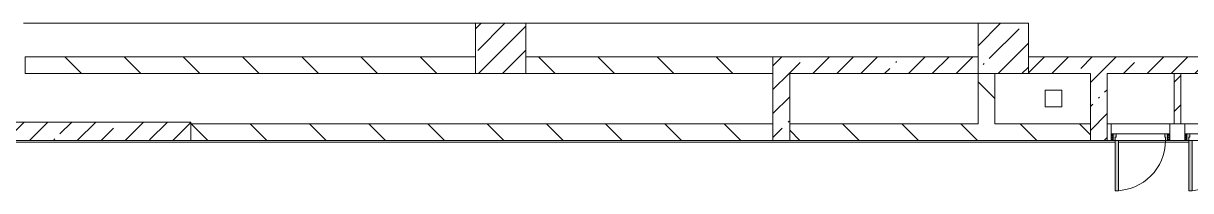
# Model space of a CAD drawing. Header units: millimetres. Extents: x 81303 to 275082, y -8553 to 29000.
# Drawn here: x 190832 to 204770, y 10300 to 12300 of the extents above; entities that cross this region are included whole.
import ezdxf

# ---------------------------------------------------------------- set-up
doc = ezdxf.new("R2010")
doc.units = ezdxf.units.MM
for name, color, linetype, lineweight, true_color in [('A-DOOR-2', 7, 'Continuous', 5, 0xe2e2e2), ('A-DOOR-3', 7, 'Continuous', 5, 0xaaaaaa), ('A-DOOR-FRAM-1', 7, 'Continuous', 5, 0xe2e2e2), ('A-DOOR-FRAM-3', 7, 'Continuous', 5, 0xaaaaaa), ('A-FLOR-2', 7, 'Continuous', 5, 0xaaaaaa)]:
    doc.layers.add(name, color=color, linetype=linetype, lineweight=lineweight, true_color=true_color)
for name, color, linetype, lineweight in [('A-WALL', 7, 'Continuous', 9), ('I-WALL-3', 7, 'Continuous', 5), ('S-COLS-3', 7, 'Continuous', 5)]:
    doc.layers.add(name, color=color, linetype=linetype, lineweight=lineweight)
pattern_1 = [(135, (148072.5, 0), (-353.5534, -353.5534), [])]
pattern_2 = [(45, (148072.5, 0), (-285.1231, 285.1231), []), (45, (148357.62, 0), (-285.1231, 285.1231), [504.031, -100.806, 16.764, -84.042])]
pattern_3 = [(135, (1951.41, 164.685), (-14.14214, -14.14214), []), (225, (1951.41, 164.685), (14.14214, -14.14214), [])]
pattern_4 = [(45, (-171.384, 164.685), (-14.1421, 14.1421), []), (135, (-171.384, 164.685), (-14.1421, -14.1421), [])]

# ---------------------------------------------------------------- blocks, each defined once
blk = doc.blocks.new('BSC_Колонна _Прямоугольная - 600х600-23205375-3_10_3_птичка')
at = {"layer": 'S-COLS-3'}
h = blk.add_hatch(dxfattribs=at)
h.set_pattern_fill('FP_62', color=256, style=0, pattern_type=2)
h.set_pattern_definition([(45, (-54460, -12000), (-285.123, 285.123), []), (45, (-54174.88, -12000), (-285.123, 285.123), [504.031, -100.806, 16.764, -84.042])])
h.paths.add_polyline_path([(-300, -300), (300, -300), (300, 300), (-300, 300)])
for p, q in [((300, 300), (-300, 300)), ((-300, 300), (-300, -300)), ((300, -300), (300, 300)), ((-300, -300), (300, -300))]:
    blk.add_line(p, q, dxfattribs=at)
blk = doc.blocks.new('110_Дверь_СКБ_1Ст - д-18 700x2100h_Технический шкаф ЭОМ и СС-V112-3_10_3_птичка')
at = {"layer": 'A-DOOR-2'}
h = blk.add_hatch(color=256, dxfattribs=at)
h.paths.add_polyline_path([(-312.5, 100), (-312.5, 20), (-277.5, 20), (-277.5, 60), (-287.5, 60), (-292.5, 100)])
h.paths.add_polyline_path([(312.5, 100), (312.5, 60), (302.5, 60), (302.5, 20), (337.5, 20), (337.5, 100)])
at = {"layer": 'A-DOOR-3'}
h = blk.add_hatch(dxfattribs=at)
h.set_pattern_fill('FP_100', color=256, style=0, pattern_type=2)
h.set_pattern_definition(pattern_3)
h.paths.add_polyline_path([(362.5, 100), (337.5, 100), (337.5, 20), (362.5, 20)])
at = {"layer": 'A-DOOR-FRAM-1'}
blk.add_hatch(color=256, dxfattribs=at).paths.add_polyline_path([(272.5, 700), (272.5, 100), (312.5, 100), (312.5, 700)])
at = {"layer": 'A-DOOR-FRAM-3'}
h = blk.add_hatch(dxfattribs=at)
h.set_pattern_fill('FP_101', color=256, style=0, pattern_type=2)
h.set_pattern_definition(pattern_4)
h.paths.add_polyline_path([(-312.5, 100), (-337.5, 100), (-337.5, 20), (-312.5, 20)])
at = {"layer": 'A-DOOR-3'}
for p, q in [((312.5, 700), (272.5, 700)), ((272.5, 700), (272.5, 100)), ((312.5, 100), (312.5, 700)), ((272.5, 100), (312.5, 100))]:
    blk.add_line(p, q, dxfattribs=at)
blk.add_arc((312.5, 100), 600, 90, 180, dxfattribs=at)
at = {"layer": 'A-DOOR-FRAM-3'}
for p, q in [((-312.5, 100), (-337.5, 100)), ((-337.5, 100), (-337.5, 20)), ((-337.5, 20), (-312.5, 20)), ((-287.5, 100), (-312.5, 100)), ((-312.5, 100), (-312.5, 20)), ((-312.5, 20), (-312.5, 100)), ((-312.5, 20), (-277.5, 20)), ((-287.5, 60), (-287.5, 100)), ((-287.5, 100), (272.5, 100)), ((-277.5, 60), (-287.5, 60)), ((-277.5, 20), (-277.5, 60)), ((302.5, 20), (-277.5, 20)), ((312.5, 60), (302.5, 60)), ((302.5, 60), (302.5, 20)), ((302.5, 20), (337.5, 20)), ((312.5, 100), (312.5, 60)), ((337.5, 100), (312.5, 100)), ((337.5, 20), (337.5, 100)), ((362.5, 100), (337.5, 100)), ((337.5, 100), (337.5, 20)), ((337.5, 20), (362.5, 20)), ((362.5, 20), (362.5, 100))]:
    blk.add_line(p, q, dxfattribs=at)
blk = doc.blocks.new('110_Дверь_СКБ_1Ст - д-18 700x2100h_Технический шкаф ЭОМ и СС-V113-3_10_3_птичка')
at = {"layer": 'A-DOOR-2'}
h = blk.add_hatch(color=256, dxfattribs=at)
h.paths.add_polyline_path([(312.5, 100), (312.5, 60), (302.5, 60), (302.5, 20), (337.5, 20), (337.5, 100)])
h.paths.add_polyline_path([(-287.5, 100), (-312.5, 100), (-312.5, 20), (-277.5, 20), (-277.5, 60), (-287.5, 60)])
at = {"layer": 'A-DOOR-3'}
h = blk.add_hatch(dxfattribs=at)
h.set_pattern_fill('FP_100', color=256, style=0, pattern_type=2)
h.set_pattern_definition(pattern_3)
h.paths.add_polyline_path([(362.5, 100), (337.5, 100), (337.5, 20), (362.5, 20)])
at = {"layer": 'A-DOOR-FRAM-1'}
blk.add_hatch(color=256, dxfattribs=at).paths.add_polyline_path([(272.5, 700), (272.5, 100), (312.5, 100), (312.5, 700)])
at = {"layer": 'A-DOOR-FRAM-3'}
h = blk.add_hatch(dxfattribs=at)
h.set_pattern_fill('FP_101', color=256, style=0, pattern_type=2)
h.set_pattern_definition(pattern_4)
h.paths.add_polyline_path([(-312.5, 100), (-337.5, 100), (-337.5, 20), (-312.5, 20)])
at = {"layer": 'A-DOOR-3'}
for p, q in [((312.5, 700), (272.5, 700)), ((272.5, 700), (272.5, 100)), ((312.5, 100), (312.5, 700)), ((272.5, 100), (312.5, 100))]:
    blk.add_line(p, q, dxfattribs=at)
blk.add_arc((312.5, 100), 600, 90, 180, dxfattribs=at)
at = {"layer": 'A-DOOR-FRAM-3'}
for p, q in [((-312.5, 100), (-337.5, 100)), ((-337.5, 100), (-337.5, 20)), ((-337.5, 20), (-312.5, 20)), ((-287.5, 100), (-312.5, 100)), ((-312.5, 100), (-312.5, 20)), ((-312.5, 20), (-312.5, 100)), ((-312.5, 20), (-277.5, 20)), ((-287.5, 60), (-287.5, 100)), ((-287.5, 100), (272.5, 100)), ((-277.5, 60), (-287.5, 60)), ((-277.5, 20), (-277.5, 60)), ((302.5, 20), (-277.5, 20)), ((312.5, 60), (302.5, 60)), ((302.5, 60), (302.5, 20)), ((302.5, 20), (337.5, 20)), ((312.5, 100), (312.5, 60)), ((337.5, 100), (312.5, 100)), ((337.5, 20), (337.5, 100)), ((362.5, 100), (337.5, 100)), ((337.5, 100), (337.5, 20)), ((337.5, 20), (362.5, 20)), ((362.5, 20), (362.5, 100))]:
    blk.add_line(p, q, dxfattribs=at)

msp = doc.modelspace()

# ---------------------------------------------------------------- hatches: boundary and pattern name
at = {"layer": 'I-WALL-3'}
h = msp.add_hatch(dxfattribs=at)
h.set_pattern_fill('FP_57', color=256, style=0, pattern_type=2)
h.set_pattern_definition(pattern_1)
h.paths.add_polyline_path([(199782.5, 11700), (199782.5, 11900), (196832.5, 11900), (196832.5, 11700)])
h.paths.add_polyline_path([(193754.9, 11700), (196232.5, 11700), (196232.5, 11900), (190852.5, 11900), (190852.5, 11700)])
h = msp.add_hatch(dxfattribs=at)
h.set_pattern_fill('FP_54', color=256, style=0, pattern_type=2)
h.set_pattern_definition(pattern_2)
h.paths.add_polyline_path([(202232.5, 11700), (202232.5, 11900), (199782.5, 11900), (199782.5, 11700), (201212.6, 11700)])
h = msp.add_hatch(dxfattribs=at)
h.set_pattern_fill('FP_54', color=256, style=0, pattern_type=2)
h.set_pattern_definition(pattern_2)
h.paths.add_polyline_path([(210032.5, 11700), (214232.5, 11700), (214232.5, 11900), (208832.5, 11900), (208832.5, 11700), (209432.5, 11700)])
h.paths.add_polyline_path([(207412.5, 11700), (208232.5, 11700), (208232.5, 11900), (202832.5, 11900), (202832.5, 11700), (207212.5, 11700)])
h = msp.add_hatch(dxfattribs=at)
h.set_pattern_fill('FP_54', color=256, style=0, pattern_type=2)
h.set_pattern_definition(pattern_2)
h.paths.add_polyline_path([(199782.5, 10900), (199982.5, 10900), (199982.5, 11700), (199782.5, 11700), (199782.5, 11100)])
h = msp.add_hatch(dxfattribs=at)
h.set_pattern_fill('FP_57', color=256, style=0, pattern_type=2)
h.set_pattern_definition(pattern_1)
h.paths.add_polyline_path([(202232.5, 11100), (202432.5, 11100), (202432.5, 11700), (202232.5, 11700), (202232.5, 11221)])
h = msp.add_hatch(dxfattribs=at)
h.set_pattern_fill('FP_54', color=256, style=0, pattern_type=2)
h.set_pattern_definition(pattern_2)
h.paths.add_polyline_path([(203572.5, 10900), (203772.5, 10900), (203772.5, 11700), (203572.5, 11700), (203572.5, 11100)])
h = msp.add_hatch(dxfattribs=at)
h.set_pattern_fill('FP_59', color=256, style=0, pattern_type=2)
h.set_pattern_definition([(45, (148072.5, 0), (-176.7767, 176.7767), [])])
h.paths.add_polyline_path([(204651.7, 11100), (204651.7, 11700), (204571.7, 11700), (204571.7, 11100)])
h = msp.add_hatch(dxfattribs=at)
h.set_pattern_fill('FP_54', color=256, style=0, pattern_type=2)
h.set_pattern_definition(pattern_2)
h.paths.add_polyline_path([(192832.5, 10900), (192832.5, 11120), (190452.5, 11120), (190452.5, 10900)])
h = msp.add_hatch(dxfattribs=at)
h.set_pattern_fill('FP_57', color=256, style=0, pattern_type=2)
h.set_pattern_definition(pattern_1)
h.paths.add_polyline_path([(209232.5, 10900), (209232.5, 11100), (207412.5, 11100), (207412.5, 10900), (208670.2, 10900)])
h.paths.add_polyline_path([(205407.5, 10900), (205580.3, 10900), (205580.3, 11100), (205400.3, 11100), (205400.3, 10900)])
h.paths.add_polyline_path([(206280.3, 10900), (206460.3, 10900), (206460.3, 11100), (206280.3, 11100), (206280.3, 10980)])
h.paths.add_polyline_path([(207212.5, 10900), (207212.5, 11100), (207160.3, 11100), (207160.3, 10900)])
h.paths.add_polyline_path([(204700.3, 10900), (204700.3, 11100), (204520.3, 11100), (204520.3, 10900)])
h.paths.add_polyline_path([(203077, 10900), (203572.5, 10900), (203572.5, 11100), (199982.5, 11100), (199982.5, 10900), (201212.6, 10900)])
h.paths.add_polyline_path([(203772.5, 10900), (203820.3, 10900), (203820.3, 11100), (203772.5, 11100), (203772.5, 10980)])
h.paths.add_polyline_path([(197483.8, 10900), (199782.5, 10900), (199782.5, 11100), (192832.5, 11100), (192832.5, 10900), (193754.9, 10900)])
at = {"layer": 'S-COLS-3'}
h = msp.add_hatch(dxfattribs=at)
h.set_pattern_fill('FP_54', color=256, style=0, pattern_type=2)
h.set_pattern_definition(pattern_2)
h.paths.add_polyline_path([(196832.5, 11700), (196832.5, 12300), (196232.5, 12300), (196232.5, 11700)])

# ---------------------------------------------------------------- linework, layer by layer
at = {"layer": 'A-FLOR-2'}
for p, q in [((196232.5, 12300), (190832.5, 12300)), ((202232.5, 12300), (196832.5, 12300)), ((203032.5, 11500), (203232.5, 11500)), ((203032.5, 11300), (203032.5, 11500)), ((203232.5, 11500), (203232.5, 11300)), ((203232.5, 11300), (203032.5, 11300)), ((203870.3, 10880), (190472.5, 10880)), ((204750.3, 10880), (203910.3, 10880))]:
    msp.add_line(p, q, dxfattribs=at)
at = {"layer": 'A-WALL'}
for p, q in [((199782.5, 11700), (199782.5, 11900)), ((204651.7, 11700), (204571.7, 11700)), ((199782.5, 10900), (199782.5, 11100)), ((199982.5, 10900), (199982.5, 11100)), ((203572.5, 10900), (203572.5, 11100)), ((203772.5, 10900), (203772.5, 11100)), ((204571.7, 11100), (204651.7, 11100))]:
    msp.add_line(p, q, dxfattribs=at)
at = {"layer": 'I-WALL-3'}
for p, q in [((196232.5, 11900), (190852.5, 11900)), ((190852.5, 11900), (190852.5, 11700)), ((196232.5, 11700), (196232.5, 11900)), ((202232.5, 11900), (196832.5, 11900)), ((196832.5, 11900), (196832.5, 11700)), ((208232.5, 11900), (202832.5, 11900)), ((190852.5, 11700), (196232.5, 11700)), ((196832.5, 11700), (199782.5, 11700)), ((199782.5, 11700), (199782.5, 11100)), ((199982.5, 11100), (199982.5, 11700)), ((199982.5, 11700), (202232.5, 11700)), ((202232.5, 11700), (202232.5, 11100)), ((202432.5, 11100), (202432.5, 11700)), ((202832.5, 11700), (203572.5, 11700)), ((203572.5, 11700), (203572.5, 11100)), ((203772.5, 11100), (203772.5, 11700)), ((203772.5, 11700), (204571.7, 11700)), ((204571.7, 11700), (204571.7, 11100)), ((204651.7, 11100), (204651.7, 11700)), ((204651.7, 11700), (205451.7, 11700)), ((192832.5, 11120), (190452.5, 11120)), ((192832.5, 10900), (192832.5, 11120)), ((199782.5, 11100), (192832.5, 11100)), ((202232.5, 11100), (199982.5, 11100)), ((203572.5, 11100), (202432.5, 11100)), ((203772.5, 11100), (204571.7, 11100)), ((203820.3, 10980), (203820.3, 11100)), ((204520.3, 11100), (204520.3, 10980)), ((204651.7, 11100), (205451.7, 11100)), ((204700.3, 10980), (204700.3, 11100)), ((190452.5, 10900), (203820.3, 10900)), ((204520.3, 10900), (204700.3, 10900))]:
    msp.add_line(p, q, dxfattribs=at)
at = {"layer": 'S-COLS-3'}
for p, q in [((196832.5, 12300), (196232.5, 12300)), ((196232.5, 12300), (196232.5, 11900)), ((196832.5, 11900), (196832.5, 12300)), ((196232.5, 11900), (196232.5, 11700)), ((196832.5, 11700), (196832.5, 11900)), ((196232.5, 11700), (196832.5, 11700))]:
    msp.add_line(p, q, dxfattribs=at)

# ---------------------------------------------------------------- block references
at = {"layer": 'A-DOOR-3', "rotation": 180}
for name, p in [('110_Дверь_СКБ_1Ст - д-18 700x2100h_Технический шкаф ЭОМ и СС-V112-3_10_3_птичка', (204182.8, 11000)), ('110_Дверь_СКБ_1Ст - д-18 700x2100h_Технический шкаф ЭОМ и СС-V113-3_10_3_птичка', (205062.8, 11000))]:
    msp.add_blockref(name, p, dxfattribs=at)
at = {"layer": 'S-COLS-3'}
msp.add_blockref('BSC_Колонна _Прямоугольная - 600х600-23205375-3_10_3_птичка', (202532.5, 12000), dxfattribs=at)

doc.saveas('drawing.dxf')
